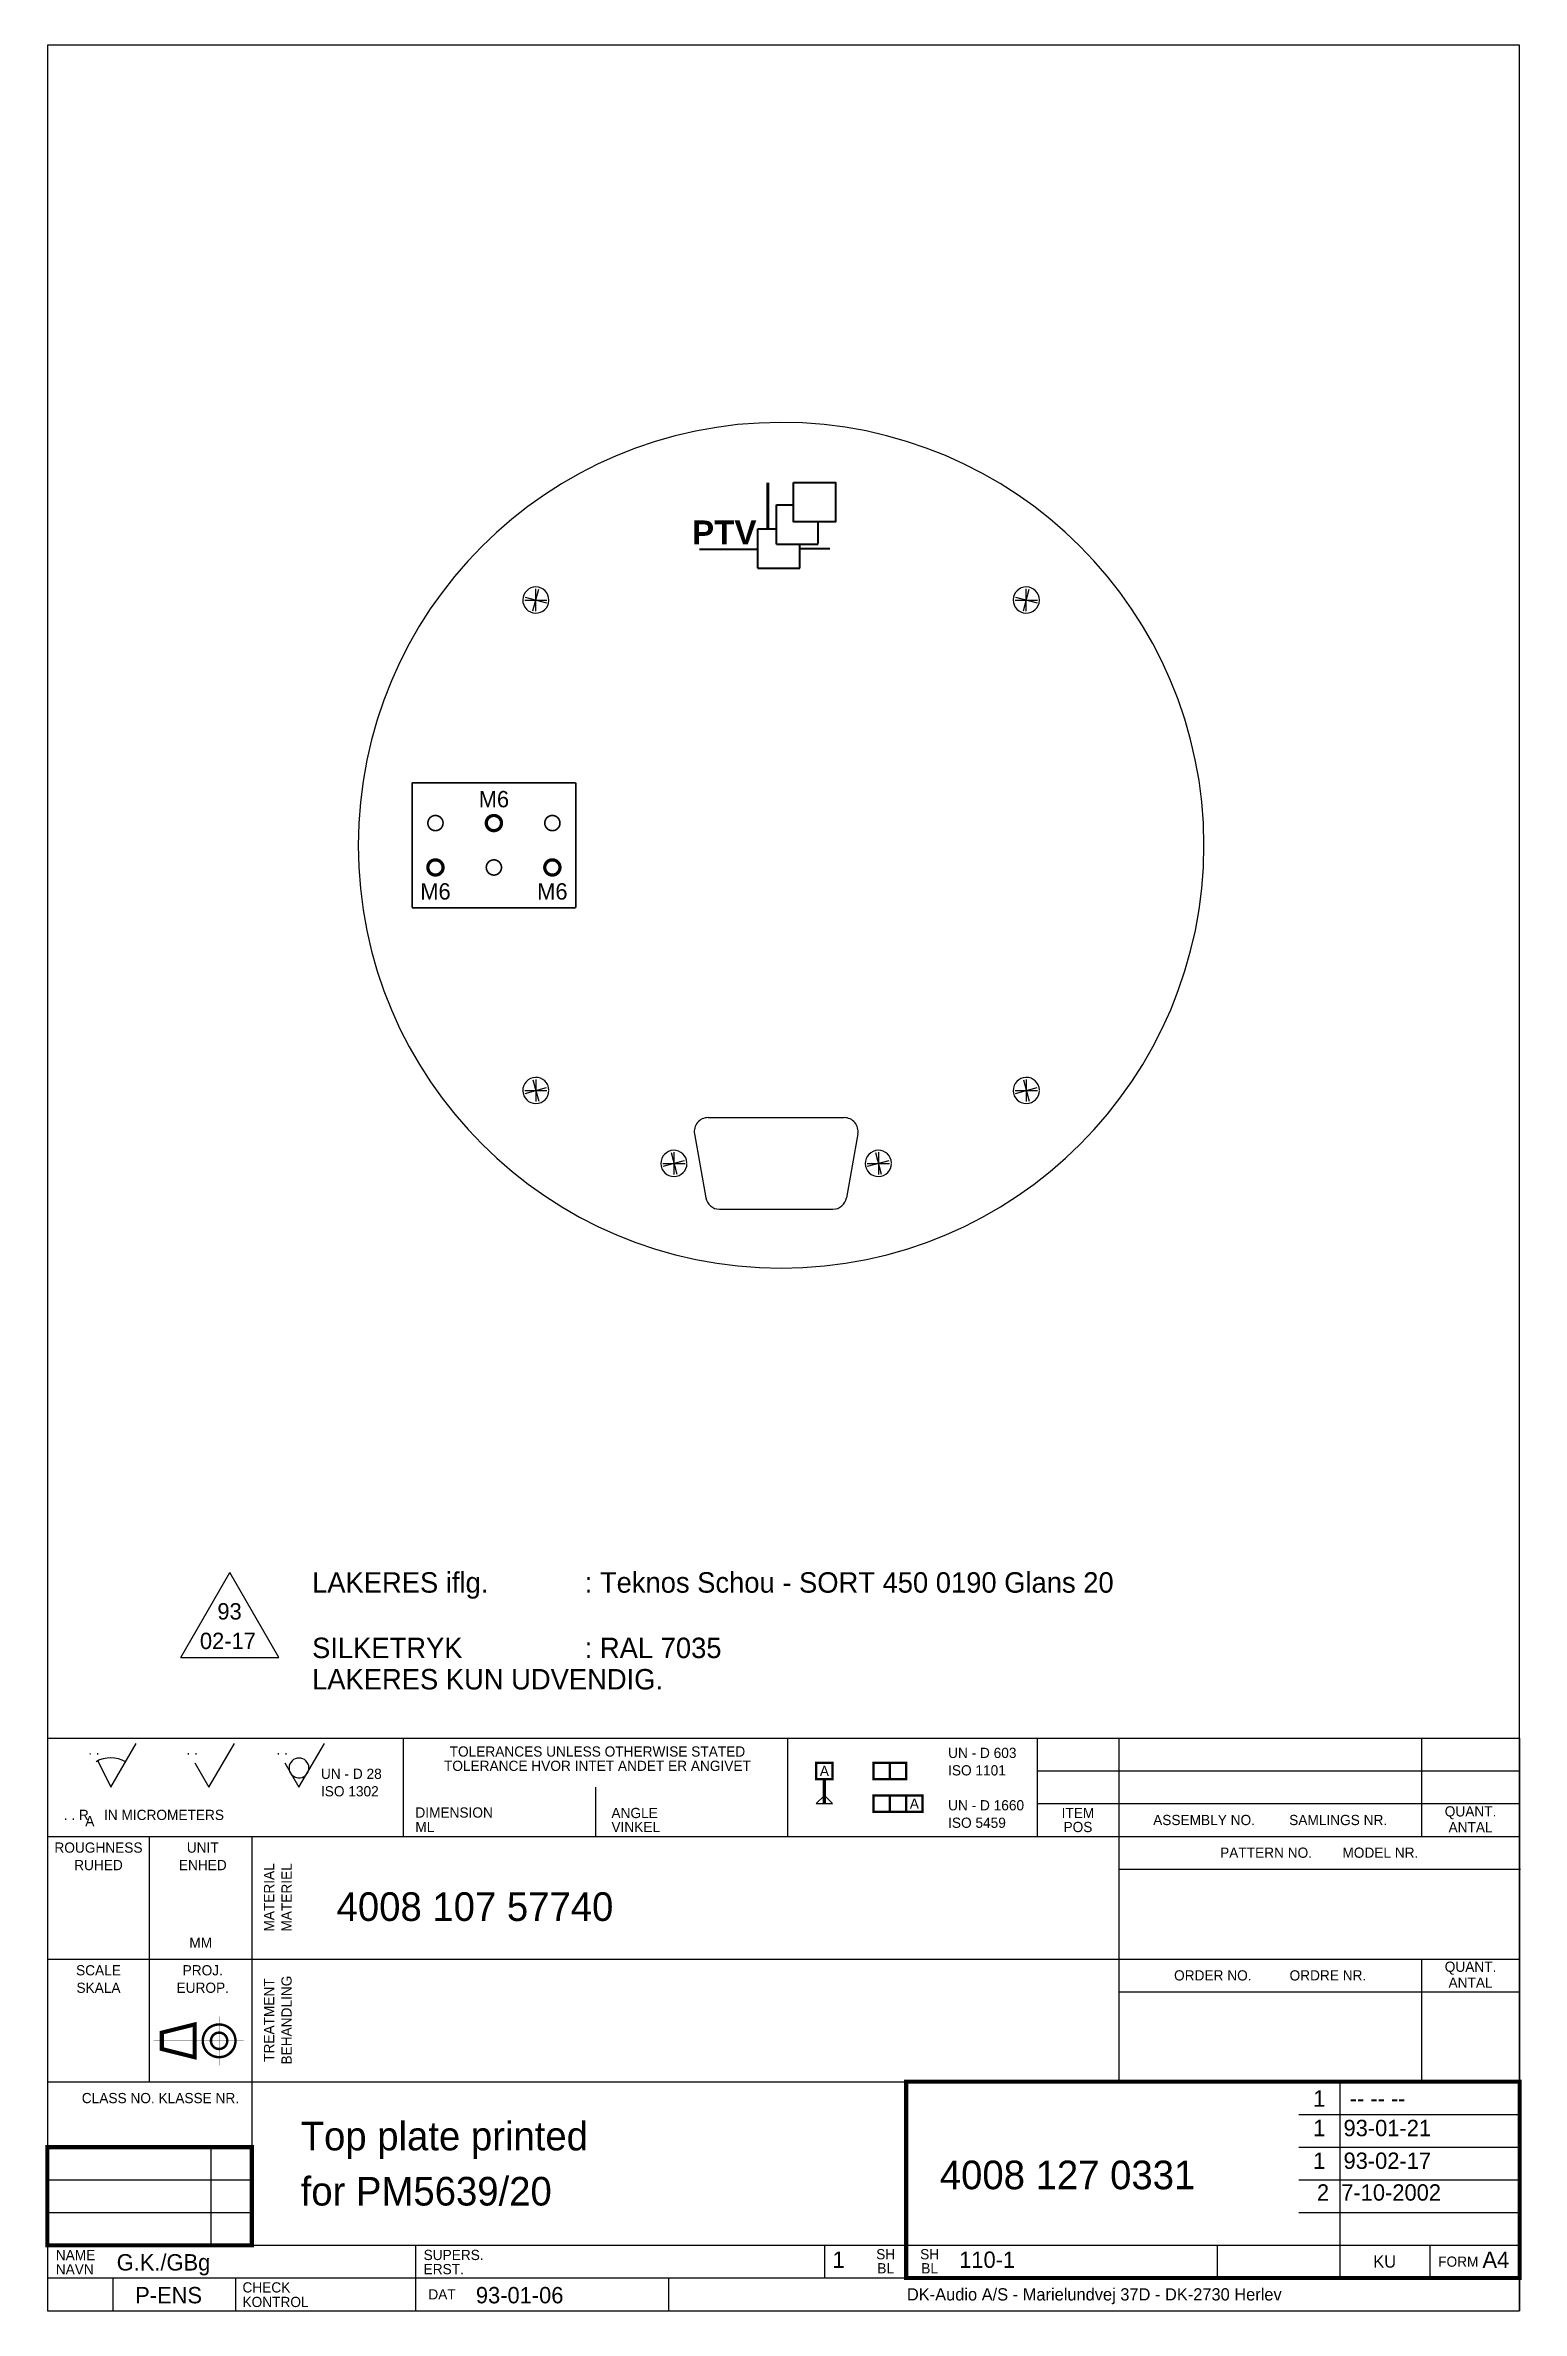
# Model space of a CAD drawing. Extents: x 20 to 200, y 10 to 287.
import ezdxf
from ezdxf.enums import TextEntityAlignment as Align

# ---------------------------------------------------------------- set-up
doc = ezdxf.new("R2010")
doc.units = 0
doc.header["$MEASUREMENT"] = 0
doc.linetypes.add('CENTER', pattern=[2, 1.25, -0.25, 0.25, -0.25])
for name, color, linetype in [('HOVED', 7, 'CONTINUOUS'), ('HOVED-TXT', 14, 'CONTINUOUS'), ('MEKANISK', 3, 'CONTINUOUS'), ('TEKST', 7, 'CONTINUOUS')]:
    doc.layers.add(name, color=color, linetype=linetype)
doc.styles.add('TXT', font='txt')
doc.styles.add('UV', font='UV')
doc.styles.add('UVB', font='UVB')

msp = doc.modelspace()

# ---------------------------------------------------------------- linework, layer by layer
at = {"layer": 'HOVED'}
for p, q in [((200, 287), (20, 287)), ((20, 287), (20, 10)), ((200, 10), (200, 287)), ((45, 67), (45, 50)), ((65, 18), (65, 14)), ((43, 14), (43, 10)), ((20, 10), (200, 10))]:
    msp.add_line(p, q, dxfattribs=at)
for points in [[(20, 80), (20, 10)], [(20, 80), (200, 80)], [(26.15192378864668, 77.23205080756888), (27.75, 74), (30.8685888495279, 79.36650848224347)], [(38.03748514276038, 76.9698057258089), (39.75, 74), (42.8685888495279, 79.36650848224347)], [(49.03748514276037, 76.9698057258089), (50.75, 74), (53.8685888495279, 79.36650848224347)], [(63.5, 80), (63.5, 68)], [(110.5, 80), (110.5, 68)], [(141, 80), (141, 68)], [(151, 80), (151, 38)], [(188, 80), (188, 68)], [(200, 80), (200, 10)], [(141, 76), (200, 76)], [(87, 74), (87, 68)], [(141, 72), (200, 72)], [(20, 68), (200, 68)], [(32.5, 38), (32.5, 68)], [(45, 68), (45, 18)], [(151.0905294119907, 64.00669696654226), (200.0905294119907, 64.00669696654226)], [(20, 53), (200, 53)], [(188, 53), (188, 38)], [(151, 49), (200, 49)], [(20, 38), (200, 38)], [(178, 38), (178, 14)], [(173, 34), (200, 34)], [(40, 30), (40, 18)], [(173, 30), (200, 30)], [(20, 26), (45, 26)], [(173, 26), (200, 26)], [(20, 22), (45, 22)], [(173, 22), (200, 22)], [(20, 18), (200, 18)], [(65, 18), (65, 10)], [(115, 18), (115, 14)], [(125, 18), (125, 14)], [(163, 18), (163, 14)], [(189, 18), (189, 14)], [(20, 14), (200, 14)], [(28, 14), (28, 10)], [(43, 14), (43, 10)], [(96, 10), (96, 14)], [(20, 10), (200, 10)]]:
    msp.add_lwpolyline(points, dxfattribs=at)
for points, const_width in [([(114, 77), (116, 77), (116, 75), (114, 75)], 0.3), ([(121, 75), (123, 75), (123, 77), (121, 77)], 0.3), ([(123, 75), (125, 75), (125, 77), (123, 77)], 0.3), ([(121, 71), (123, 71), (123, 73), (121, 73)], 0.3), ([(123, 71), (125, 71), (125, 73), (123, 73)], 0.3), ([(125, 73), (127, 73), (127, 71), (125, 71)], 0.3), ([(125, 14), (200, 14), (200, 38), (125, 38)], 0.5)]:
    msp.add_lwpolyline(points, close=True, dxfattribs=dict(at, const_width=const_width))
for points, const_width in [([(115, 75), (115, 72)], 0.4), ([(34, 42), (38, 41), (38, 45), (34, 44), (34, 42)], 0.5), ([(20, 18), (45, 18), (45, 30), (20, 30), (20, 18)], 0.5)]:
    msp.add_lwpolyline(points, dxfattribs=dict(at, const_width=const_width))
msp.add_lwpolyline([(114, 72), (116, 72), (115, 73)], close=True, dxfattribs=at)
at = {"layer": 'HOVED', "color": 13}
for points, const_width in [([(39, 43, 1), (43, 43, 1)], 0.2999999999999998), ([(40, 43, 1), (42, 43, 1)], 0.2999999999999999)]:
    msp.add_lwpolyline(points, format="xyb", close=True, dxfattribs=dict(at, const_width=const_width))
at = {"layer": 'HOVED', "color": 2, "linetype": 'CENTER', "const_width": 0.02}
for points in [[(41, 46), (41, 40)], [(33, 43), (44, 43)]]:
    msp.add_lwpolyline(points, dxfattribs=at)
at = {"layer": 'HOVED'}
for centre, radius, start, end in [((27.75, 74), 3.605551275464019, 59.8382447180721, 119.8382447180721), ((50.76031441017855, 76.35859236105458), 1.214781746034139, 306.4847730898729, 299.2476703006309)]:
    msp.add_arc(centre, radius, start, end, dxfattribs=at)
at = {"layer": 'MEKANISK'}
for p, q in [((100.7862911915929, 155.8849315068493), (117.4164678987195, 155.8849315068493)), ((99.11211801147212, 153.8897296048156), (100.4874684609982, 146.0897296048155)), ((119.0906410788403, 153.8897296048156), (117.7152906293143, 146.0897296048155)), ((102.1616402152717, 144.6849315068493), (116.0411164389871, 144.6849315068493))]:
    msp.add_line(p, q, dxfattribs=at)
for centre, radius, start, end in [((109.7013795451562, 189.1849315068493), 51.7, 0.03486388802970612, 0), ((79.72005202284659, 219.1662590291591), 1.6, 0, 357.9421586570276), ((139.6827070674658, 219.166259029159), 1.6, 0, 357.9421586570276), ((79.72005202284659, 159.2036039845396), 1.6, 2.057841342972351, 0), ((139.6827070674658, 159.2036039845397), 1.6, 2.057841342972351, 0), ((100.7862911915929, 154.1849315068493), 1.7, 90, 190), ((117.4164678987195, 154.1849315068493), 1.7, 350.0000000000001, 90), ((96.6013795451562, 150.2849315068493), 1.6, 2.057841342972351, 0), ((121.6013795451562, 150.2849315068493), 1.6, 2.027383019009302, 0), ((102.1616416411189, 146.3849315068493), 1.7, 190, 270), ((116.0411174491935, 146.3849315068493), 1.7, 270, 350.0000000000001)]:
    msp.add_arc(centre, radius, start, end, dxfattribs=at)
at = {"layer": 'TEKST', "color": 0, "linetype": 'ByBlock', "lineweight": 80}
msp.add_line((108.1027815724196, 233.4976784025763), (108.1027815724196, 227.9735907607001), dxfattribs=at)
at = {"layer": 'TEKST', "color": 0, "lineweight": 40}
for p, q in [((109.1247152561796, 230.8250001702226), (111.2039450644261, 230.8250001702226)), ((109.1247152561796, 226.0167091970953), (109.1247152561796, 230.8250001702226)), ((106.8461075143412, 223.0696744027731), (106.8461075143412, 227.8779653759003)), ((106.8461075143412, 227.8779653759003), (109.1247152561796, 227.8779653759003)), ((114.2426258446892, 226.0981897384378), (114.2426258446892, 228.8010750669531)), ((99.71861594401321, 225.3821492820346), (106.7503765445038, 225.3821492820346)), ((109.1247152561796, 226.0167091970953), (114.2515821334953, 226.0167091970953)), ((115.6531811895933, 225.414373108339), (111.9789268289725, 225.414373108339)), ((112.001456798793, 223.0696744027731), (112.001456798793, 226.0167091970953)), ((106.8461075143412, 223.0696744027731), (112.001456798793, 223.0696744027731))]:
    msp.add_line(p, q, dxfattribs=at)
at = {"layer": 'TEKST', "color": 0, "lineweight": 50}
msp.add_line((112.001456798793, 226.0167091970953), (112.001456798793, 226.0167091970953), dxfattribs=at)
at = {"layer": 'TEKST', "color": 0, "lineweight": 40}
msp.add_lwpolyline([(111.2039450644261, 233.5278854987379), (116.3592932652373, 233.5278854987379), (116.3592932652373, 228.7480460926872), (111.2039450644261, 228.7480460926872)], close=True, dxfattribs=at)
at = {"layer": 'TEKST', "color": 15}
for points in [[(78.36005202284653, 219.1662590291591), (81.08005202284664, 219.1662590291591)], [(78.40639289909346, 219.5182529304985), (81.03371114659984, 218.8142651278196)], [(79.36805812150723, 217.852599905406), (80.07204592418607, 220.4799181529122)], [(79.72005202284659, 217.8062590291591), (79.72005202284659, 220.526259029159)], [(138.3227070674658, 219.166259029159), (141.0427070674659, 219.166259029159)], [(138.3690479437127, 219.5182529304984), (140.9963661912191, 218.8142651278195)], [(139.3307131661265, 217.8525999054059), (140.0347009688053, 220.4799181529121)], [(139.6827070674658, 217.806259029159), (139.6827070674658, 220.5262590291589)], [(78.36005202284653, 159.2036039845396), (81.08005202284664, 159.2036039845396)], [(78.40639289909346, 158.8516100832001), (81.03371114659984, 159.5555978858791)], [(79.36805812150723, 160.5172631082927), (80.07204592418607, 157.8899448607865)], [(79.72005202284659, 160.5636039845395), (79.72005202284659, 157.8436039845396)], [(138.3227070674658, 159.2036039845397), (141.0427070674659, 159.2036039845397)], [(138.3690479437127, 158.8516100832003), (140.9963661912191, 159.5555978858792)], [(139.3307131661265, 160.5172631082928), (140.0347009688053, 157.8899448607866)], [(139.6827070674658, 160.5636039845396), (139.6827070674658, 157.8436039845397)], [(95.24137954515615, 150.2849315068493), (97.96137954515626, 150.2849315068493)], [(95.28772042140308, 149.9329376055099), (97.91503866890946, 150.6369254081888)], [(96.24938564381685, 151.5985906306024), (96.95337344649569, 148.9712723830962)], [(96.6013795451562, 151.6449315068493), (96.6013795451562, 148.9249315068494)], [(120.2413795451561, 150.2849315068493), (122.9613795451563, 150.2849315068493)], [(120.2877204214031, 149.9329376055099), (122.9150386689095, 150.6369254081888)], [(121.2493856438169, 151.5985906306024), (121.9533734464957, 148.9712723830962)], [(121.6013795451562, 151.6449315068493), (121.6013795451562, 148.9249315068494)]]:
    msp.add_lwpolyline(points, dxfattribs=at)
at = {"layer": 'TEKST', "const_width": 0.2}
for points in [[(64.59355436077372, 196.826534572118), (84.59431337867517, 196.826534572118)], [(64.59355436077372, 196.8265345721179), (64.59355436077372, 181.5433284415807)], [(84.59431337867517, 196.826534572118), (84.59431337867518, 181.5433284415807)], [(64.59355436077372, 181.5433284415807), (84.59431337867518, 181.5433284415807)]]:
    msp.add_lwpolyline(points, dxfattribs=at)
at = {"layer": 'TEKST'}
for points, const_width in [([(68.37592492860064, 191.9161838806859, 208.9861595030517), (68.37609510471587, 191.898402061452, 208.9861595030517)], 0.2), ([(75.52287721009301, 191.9155903242112, 216.2039829972091), (75.52303621392113, 191.898402061452, 216.2039829972091)], 0.4), ([(82.66989141409397, 191.911036505898, 294.1388146223781), (82.66997732312639, 191.898402061452, 294.1388146223781)], 0.2), ([(68.37598436955724, 186.4858051611357, 259.0762099174546), (68.37609510471587, 186.4714609522468, 259.0762099174546)], 0.4), ([(75.52292721592809, 186.4856922101367, 261.1326354798261), (75.52303621392113, 186.4714609522468, 261.1326354798261)], 0.2), ([(82.6699746148981, 186.4737042612283, 1656.662254274392), (82.66997732312639, 186.4714609522468, 1656.662254274392)], 0.4)]:
    msp.add_lwpolyline(points, format="xyb", dxfattribs=dict(at, const_width=const_width))
for points in [[(36.314792699069, 89.86515548934541), (42.314792699069, 100.2574603347587)], [(48.31479269906897, 89.86515548934541), (42.31479269906897, 100.2574603347587)], [(36.31479269906898, 89.86515548934541), (48.31479269906898, 89.86515548934541)]]:
    msp.add_lwpolyline(points, dxfattribs=at)

# ---------------------------------------------------------------- texts
at = {"layer": 'HOVED', "style": 'UV'}
for s, height, p in [('. .', 1.25, (25, 78)), ('. .', 1.25, (37, 78)), ('. .', 1.25, (48, 78)), ('UN - D 603', 1.25, (130.1222111527001, 77.58373823547444)), ('UN - D 28', 1.25, (53.45153779565975, 75.02407734614562)), ('ISO 1101', 1.25, (130.1222111527001, 75.4479114638209)), ('ISO 1302 ', 1.25, (53.45153779565975, 72.88825057449208)), ('UN - D 1660', 1.25, (130.1222111527001, 71.17625792051382)), ('. . R    IN MICROMETERS', 1.25, (22, 70)), ('A', 1.25, (24.63367499100423, 69.24320691858551)), ('DIMENSION', 1.25, (64.99373745104464, 70.28801997642456)), ('ML', 1.25, (64.99373745104464, 68.52234765310455)), ('ANGLE', 1.25, (88.96506497379518, 70.2320191277991)), ('VINKEL', 1.25, (88.96506497379518, 68.52335771047628)), ('ISO 5459', 1.25, (130.1222111527001, 69.04043114886028)), ('NAME', 1.249999999999999, (21.02805420544003, 16.17553048701874)), ('SUPERS.', 1.25, (66, 16.19153286067387)), ('NAVN', 1.249999999999999, (21.02805420544003, 14.43706300589521)), ('ERST.', 1.25, (66, 14.46198679032727)), ('CHECK', 1.25, (43.85676158951506, 12.22404764596113)), ('KONTROL', 1.25, (43.85676158951506, 10.44573543866218))]:
    msp.add_text(s, height=height, dxfattribs=at).set_placement(p)
for s, height, p in [('TOLERANCES UNLESS OTHERWISE STATED', 1.250000000000001, (87.25, 77.74975577814448)), ('TOLERANCE HVOR INTET ANDET ER ANGIVET', 1.250000000000001, (87.25, 76.00024422185551)), ('ROUGHNESS', 1.25, (26.25, 66)), ('UNIT', 1.25, (39, 66)), ('RUHED', 1.25, (26.25, 63.86417322834646)), ('ENHED', 1.25, (39, 63.86417322834646)), ('MM', 1.25, (38.75, 54.3740157480315)), ('SCALE', 1.25, (26.25, 51)), ('SKALA', 1.25, (26.25, 48.86417322834646)), ('EUROP.', 1.25, (39, 48.86417322834646)), ('PROJ.', 1.25, (39, 51))]:
    msp.add_text(s, height=height, dxfattribs=at).set_placement(p, align=Align.CENTER)
for s, height, p in [('A', 1.25, (115, 76)), ('A', 1.25, (126, 72)), ('ITEM', 1.25, (146, 70.85433070866141)), ('POS', 1.25, (146, 69.14566929133858)), ('ASSEMBLY NO.         SAMLINGS NR.', 1.25, (169.5, 70)), ('QUANT.', 1.25, (194, 70.89046010127923)), ('ANTAL', 1.25, (194, 69.11446115856329)), ('PATTERN NO.        MODEL NR.', 1.25, (175.5, 66.00492125984252)), ('QUANT.', 1.249999999999999, (194, 51.89426435991213)), ('ORDER NO.          ORDRE NR.', 1.25, (169.5, 51)), ('ANTAL', 1.249999999999999, (194, 50.11065689993039)), ('CLASS NO. KLASSE NR.', 1.25, (33.82549715043911, 36)), ('SH', 1.249999999999999, (122.4953008879645, 16.90498524823715)), ('SH', 1.249999999999999, (127.8685305792917, 16.90498524823715)), ('KU', 1.5, (183.5, 16)), ('FORM', 1.25, (192.5, 16)), ('BL', 1.249999999999999, (122.4953008879645, 15.18873869770814)), ('BL', 1.249999999999999, (127.8685305792917, 15.18873869770814)), ('DAT', 1.25, (68.25082818664583, 12)), ('DK-Audio A/S - Marielundvej 37D - DK-2730 Herlev', 1.5, (148, 11.81102362204724))]:
    msp.add_text(s, height=height, dxfattribs=at).set_placement(p, align=Align.MIDDLE)
for s, p in [('MATERIAL', (47.10545861978721, 60.53414778724726)), ('MATERIEL', (49.24128539144075, 60.53414778724726)), ('TREATMENT', (47.10545861978721, 45.53414778724726)), ('BEHANDLING', (49.24128539144075, 45.53414778724726))]:
    msp.add_text(s, height=1.25, rotation=90, dxfattribs=at).set_placement(p, align=Align.MIDDLE)
at = {"layer": 'HOVED'}
for s, height, p in [('4008 107 57740', 3.5, (55.36189511432416, 57.65669658114766)), ('1    -- -- --', 2, (174.7512058308388, 34.94802590589694)), ('Top plate printed', 3.5, (50.96980079537551, 29.60536637335431)), ('1   93-01-21', 2, (174.7512058308388, 31.33837349821184)), ('4008 127 0331', 3.5, (129.1095744659031, 24.85182970004301)), ('1   93-02-17', 2, (174.7512058308388, 27.33837349821184)), ('for PM5639/20', 3.5, (50.96980079537551, 22.85862259840627)), ('2  7-10-2002', 2, (175.2182688355062, 23.45538956259273)), ('G.K./GBg', 2, (28.47501746598119, 14.91214201965263)), ('1', 2, (115.9824060904324, 15.23572248540933)), ('110-1', 2, (131.4818697582319, 15.23572248540933)), ('A4', 2, (195.4531035670273, 15.23572248540933)), ('P-ENS', 2, (30.73535591753529, 10.89901573290206)), ('93-01-06', 2, (72.3901645247464, 10.89901573290206))]:
    msp.add_text(s, height=height, dxfattribs=at).set_placement(p)
at = {"layer": 'HOVED-TXT'}
for s, height, style, p in [('LAKERES iflg.', 2.5, 'TXT', (52.3648935631802, 97.79486817841632)), (': Teknos Schou - SORT 450 0190 Glans 20', 2.5, 'TXT', (85.69822689651357, 97.79486817841632)), ('93', 2, 'UV', (40.78737666362823, 94.51216802039502)), ('02-17', 2, 'UV', (38.64941791949685, 90.9003841786845)), ('SILKETRYK', 2.5, 'TXT', (52.3648935631802, 89.79486817841632)), (': RAL 7035', 2.5, 'TXT', (85.69822689651357, 89.79486817841632)), ('LAKERES KUN UDVENDIG.', 2.5, 'TXT', (52.3648935631802, 85.96153484508298))]:
    msp.add_text(s, height=height, dxfattribs=dict(at, style=style)).set_placement(p)
at = {"layer": 'TEKST', "style": 'UVB'}
for p in [(74.59393386972445, 193.826534572118), (67.4469927605192, 182.5433284415808), (81.74087497892971, 182.5433284415808)]:
    msp.add_text('M6', height=2, dxfattribs=at).set_placement(p, align=Align.CENTER)
at = {"layer": 'TEKST', "color": 0, "lineweight": 80, "insert": (98.81745616225135, 228.8984540460152), "char_height": 2.9, "attachment_point": 1, "style": 'UVB'}
msp.add_mtext('{\\fArial|b1|i0|c0|p34;PTV}', dxfattribs=at)

doc.saveas('drawing.dxf')
